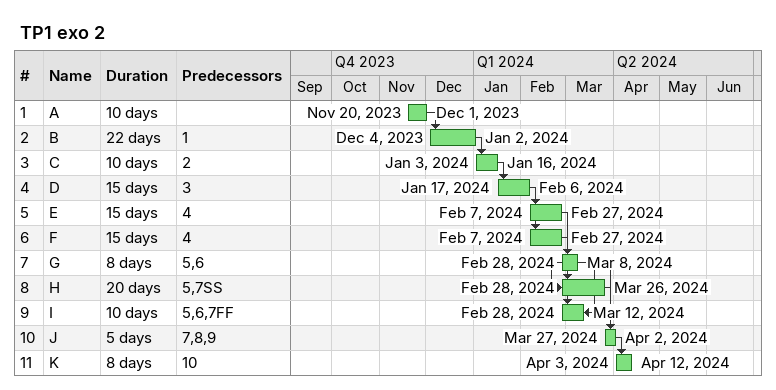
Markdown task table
TP1 exo 2

| ID | Task | Duration | Start | Finish | Predecessors |
|---|---|---|---|---|---|
| 1 | A | 10d | 2023-11-20 | 2023-12-01 |  |
| 2 | B | 22d | 2023-12-04 | 2024-01-02 | 1 |
| 3 | C | 10d | 2024-01-03 | 2024-01-16 | 2 |
| 4 | D | 15d | 2024-01-17 | 2024-02-06 | 3 |
| 5 | E | 15d | 2024-02-07 | 2024-02-27 | 4 |
| 6 | F | 15d | 2024-02-07 | 2024-02-27 | 4 |
| 7 | G | 8d | 2024-02-28 | 2024-03-08 | 5, 6 |
| 8 | H | 20d | 2024-02-28 | 2024-03-26 | 5, 7SS |
| 9 | I | 10d | 2024-02-28 | 2024-03-12 | 5, 6, 7FF |
| 10 | J | 5d | 2024-03-27 | 2024-04-02 | 7, 8, 9 |
| 11 | K | 8d | 2024-04-03 | 2024-04-12 | 10 |
